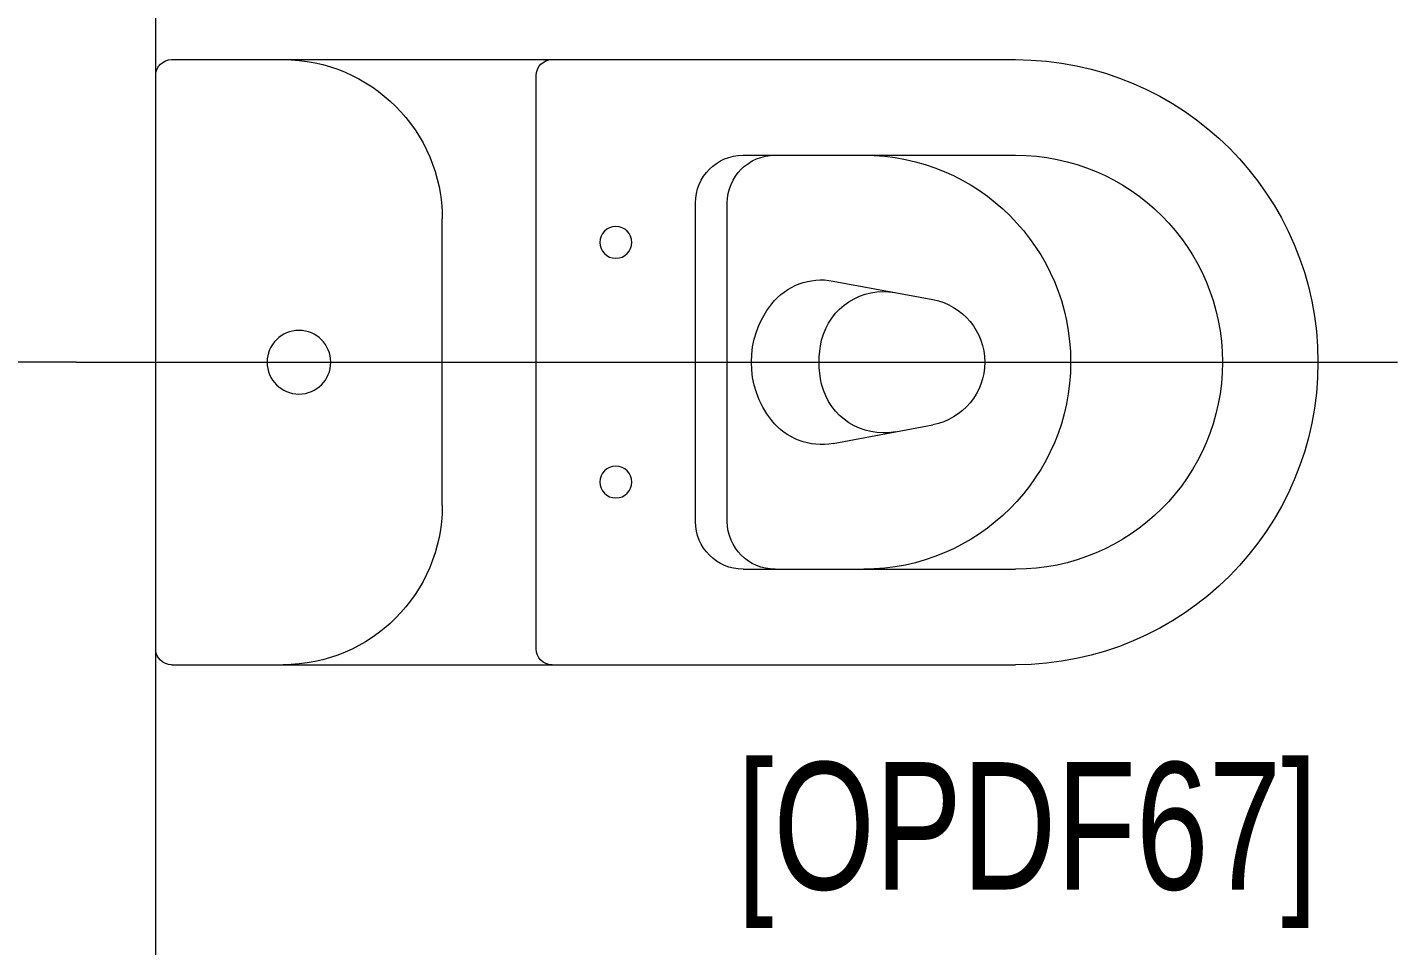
# Model space of a CAD drawing. Extents: x -234346 to 58427, y -132654 to -82394.
# Drawn here: x -61208 to -60347, y -98964 to -98387 of the extents above; entities that cross this region are included whole.
import ezdxf

# ---------------------------------------------------------------- set-up
doc = ezdxf.new("R2010")
doc.units = 0
doc.header["$LTSCALE"] = 8
for name, color, linetype, lineweight in [('72_EGR_BASE_TEXT', 9, 'Continuous', 5), ('72_EGR_EQP_TAG', 9, 'Continuous', 5), ('SANIT', 9, 'Continuous', 5), ('Walls', 9, 'Continuous', 5)]:
    doc.layers.add(name, color=color, linetype=linetype, lineweight=lineweight)
doc.styles.add('X3G_ENTITY_9F38', font='swisscl.ttf', dxfattribs={"height": 0.2})

# ---------------------------------------------------------------- blocks, each defined once
blk = doc.blocks.new('WC manta')
at = {"layer": 'SANIT'}
for p, q in [((-0.12, 0.19), (0.41, 0.19)), ((-0.13, 0.18), (-0.13, -0.18)), ((0.109, 0.18), (0.109, -0.18)), ((0.239, 0.13), (0.41, 0.13)), ((0.209, 0.1), (0.209, -0.1)), ((0.229, 0.1), (0.229, -0.1)), ((0.05, 0.09), (0.05, -0.09)), ((0.29554, 0.05099), (0.35809, 0.03932)), ((-0.18, 0), (0.65, 0)), ((0.29554, -0.05099), (0.35809, -0.03932)), ((0.239, -0.13), (0.41, -0.13)), ((-0.12, -0.19), (0.41, -0.19))]:
    blk.add_line(p, q, dxfattribs=at)
for centre, radius in [((0.159, 0.07525), 0.01), ((-0.04, 0), 0.02), ((0.159, -0.07525), 0.01)]:
    blk.add_circle(centre, radius, dxfattribs=at)
for centre, radius, start, end in [((-0.12, 0.18), 0.01, 90, 180), ((-0.05, 0.09), 0.1, 0, 90), ((0.119, 0.18), 0.01, 90, 180), ((0.41, 0), 0.19, 270, 90), ((0.239, 0.1), 0.03, 90, 180), ((0.259, 0.1), 0.03, 90, 180), ((0.31466, 0), 0.13, 270, 90), ((0.41, 0), 0.13, 270, 90), ((0.28821, 0.01167), 0.04, 79.42885, 141.52497), ((0.32714, 0.00441), 0.04, 79.42885, 166.41759), ((0.30289, 0), 0.05876, 141.52497, 218.47503), ((0.35075, 0), 0.04, 280.57115, 79.42885), ((0.34538, 0), 0.05876, 166.41759, 193.58241), ((0.32714, -0.00441), 0.04, 193.58241, 280.57115), ((0.28821, -0.01167), 0.04, 218.47503, 280.57115), ((-0.05, -0.09), 0.1, 270, 0), ((0.239, -0.1), 0.03, 180, 270), ((0.259, -0.1), 0.03, 180, 270), ((-0.12, -0.18), 0.01, 180, 270), ((0.119, -0.18), 0.01, 180, 270)]:
    blk.add_arc(centre, radius, start, end, dxfattribs=at)
blk = doc.blocks.new('1stF')
at = {"layer": 'Walls', "color": 9}
blk.add_line((-61127.12, -99172.61, 0.1), (-61127.12, -98022.61, 0.1), dxfattribs=at)
at = {"layer": 'SANIT', "color": 9, "xscale": -999.9999999999995, "yscale": 999.9999999999995, "zscale": 999.9999999999995}
blk.add_blockref('WC manta', (-61357.12, -98597.61, 0.1), dxfattribs=at)
at = {"layer": 'SANIT', "color": 9, "xscale": -999.9999999999995, "yscale": 999.9999999999995, "zscale": 999.9999999999995, "rotation": 180}
blk.add_blockref('WC manta', (-60997.12, -98597.61, 0.1), dxfattribs=at)
at = {"layer": '72_EGR_BASE_TEXT', "color": 9, "insert": (-60579.71, -98848.75, 0.1), "char_height": 80, "attachment_point": 2, "style": 'X3G_ENTITY_9F38'}
blk.add_mtext('[OPDF67]', dxfattribs=at)

msp = doc.modelspace()

# ---------------------------------------------------------------- block references
at = {"layer": '72_EGR_EQP_TAG'}
msp.add_blockref('1stF', (0, 0), dxfattribs=at)

doc.saveas('drawing.dxf')
